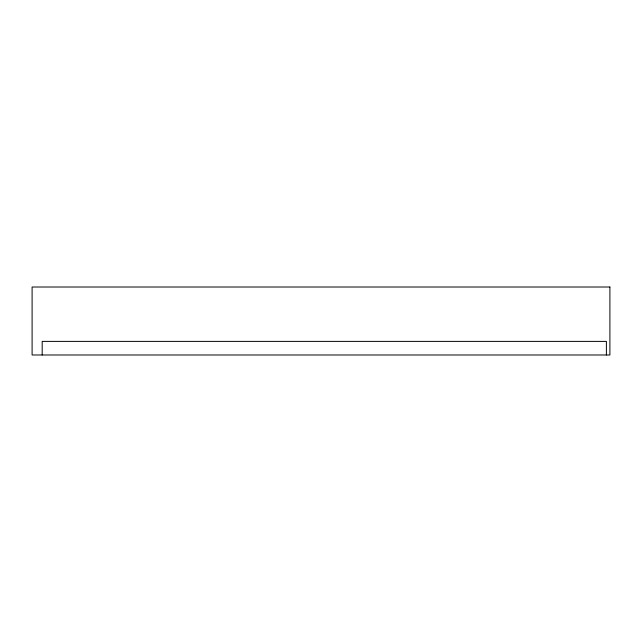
<?xml version="1.0" encoding="UTF-8"?>
<svg xmlns="http://www.w3.org/2000/svg" width="642" height="642" viewBox="0 0 642 642"><rect width="100%" height="100%" fill="white"/><g stroke="black" fill="none" stroke-linecap="round" stroke-linejoin="round"><path stroke-width="0.96" d="M606.393 354.986L606.393 341.392L42.187 341.392L42.187 354.986M609.9 287.014L32.1 287.014L32.1 354.986L609.9 354.986L609.9 287.014"/></g></svg>
